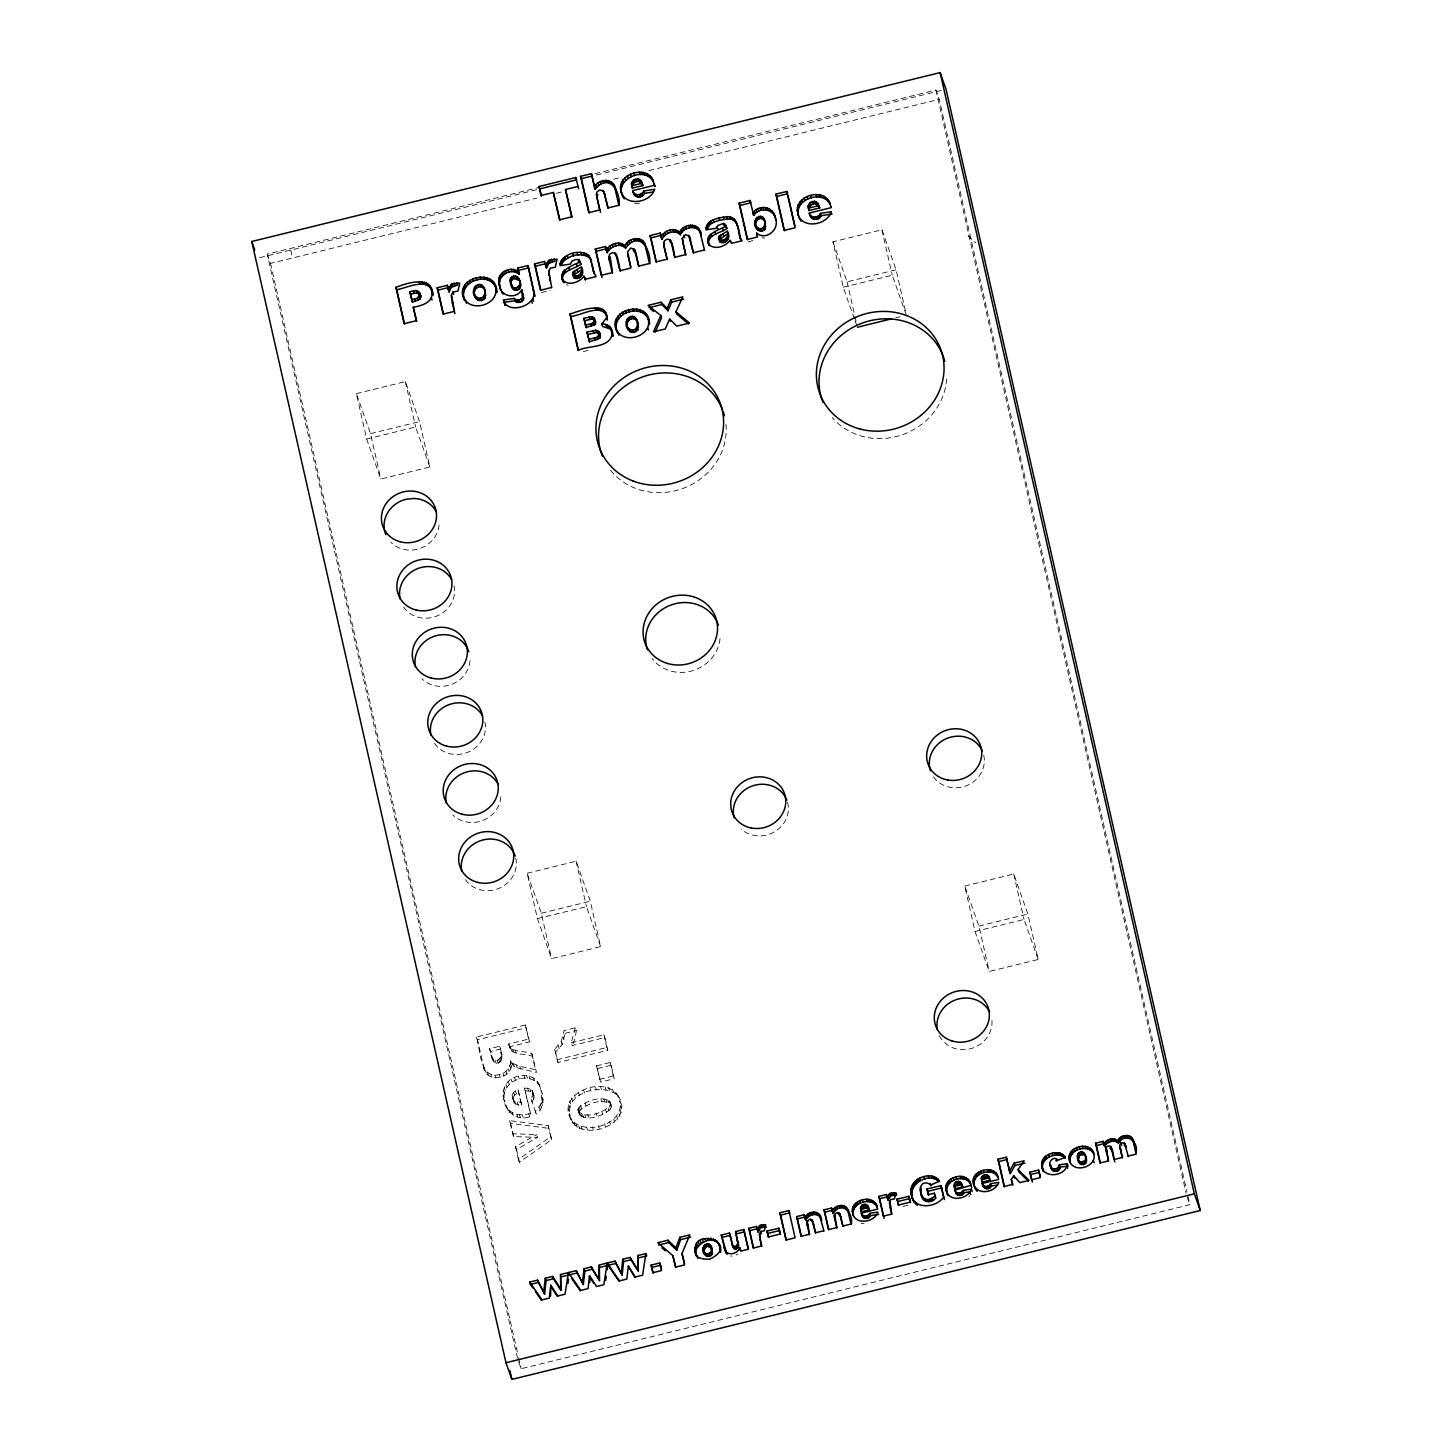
<?xml version="1.0" encoding="UTF-8"?>
<svg xmlns="http://www.w3.org/2000/svg" width="1452" height="1452" viewBox="0 0 1452 1452"><rect width="100%" height="100%" fill="white"/><g stroke="black" fill="none" stroke-linecap="round" stroke-linejoin="round"><path stroke-width="0.75" stroke-dasharray="5 3.75" d="M514.026 1102.812L512.102 1094.935L513.572 1092.358L518.019 1089.726L521.812 1104.936L518.273 1105.081L514.026 1102.812L512.102 1094.935M533.156 1092.757L531.214 1099.273L532.212 1102.05L534.3 1097.403L531.976 1090.234L529.78 1088.546L524.517 1088.092L531.232 1116.152C513.536 1124.32 498.744 1103.774 504.316 1087.584C509.688 1072.502 536.169 1070.451 540.253 1087.566L536.768 1080.724M503.898 1099.237L504.897 1102.014C498.762 1083.7 525.297 1070.124 537.748 1083.501M541.886 1100.144L541.088 1090.506C544.482 1098.492 543.629 1108.656 536.26 1114.174L535.28 1111.397L540.471 1104.899L541.886 1100.144L542.885 1102.939M618.08 1095.625C636.049 1122.868 584.248 1143.287 571.38 1120.345C554.138 1092.358 608.805 1072.719 619.06 1098.402L615.666 1091.904M569.148 1113.466L570.128 1116.243C564.356 1092.721 601.545 1082.557 616.646 1094.699M571.38 1120.345L570.4 1117.568C581.127 1137.642 625.993 1124.81 619.732 1100.689L620.73 1103.466M529.563 1041.883L525.388 1025.003L476.401 1037.037C480.83 1048.761 478.634 1078.963 499.288 1074.68C505.895 1073.318 510.904 1067.093 510.578 1060.323L514.189 1066.312L517.275 1067.928L536.496 1072.447L531.922 1053.825C525.279 1049.977 510.886 1053.753 508.708 1043.988L528.582 1039.106L529.563 1041.883L509.688 1046.765C511.866 1056.53 526.259 1052.754 532.902 1056.602M483.298 1066.077C484.932 1085.679 517.202 1077.82 510.578 1060.323M575.373 1027.78L571.253 1042.772L572.251 1045.549L604.903 1037.545L607.789 1050.304L557.967 1062.537L554.61 1049.306L561.089 1041.828L564.211 1030.503L575.373 1027.78L576.353 1030.557L574.992 1038.543L572.251 1045.549M492.918 1060.795L491.938 1058.018L493.335 1059.778C501.884 1063.372 502.501 1051.321 499.452 1046.257L489.487 1048.707L494.315 1062.555C504.516 1066.113 502.628 1051.52 499.452 1046.257M557.967 1062.537L555.59 1052.083L562.087 1044.605L565.191 1033.298L564.211 1030.503M577.987 1109.292C583.268 1100.652 610.185 1091.414 611.473 1107.604C605.538 1115.953 579.892 1125.191 577.987 1109.292L579.094 1113.575M578.985 1112.069C583.704 1104.028 607.971 1095.28 611.473 1107.604M578.114 1110.798C585.192 1119.837 604.558 1112.722 610.493 1104.827M513.101 1097.712L514.553 1095.135L518.999 1092.503M968.72 1196.811L969.791 1195.758M548.203 1125.609L551.724 1139.566L519.399 1162.253L518.418 1159.476L550.725 1136.789L548.203 1125.609L509.598 1120.635L513.554 1136.535L537.494 1137.388L536.514 1134.611L512.574 1133.758M736.11 1255.018L737.906 1253.929M518.418 1159.476L515.533 1146.753L536.514 1134.611M519.399 1162.253L516.513 1149.53L537.494 1137.388M1187.881 1195.922L1189.86 1204.67L521.105 1368.746L517.82 1359.489L267.204 254.136L537.803 187.744M594.993 173.714L935.977 90.06L939.262 99.317L1186.883 1191.511M259.726 257.657L537.022 189.613M596.391 175.057L941.622 90.351M267.204 254.136L270.489 263.393L536.714 198.089M556.497 193.225L563.104 191.61M613.706 179.195L620.294 177.58M648.899 170.556L939.262 99.317M541.306 292.56L550.054 290.4M748.107 241.812L756.256 239.816M854.411 318.805L843.231 287.224L832.94 241.812L881.927 229.797L896.102 269.8L905.903 313.051M356.375 393.619L405.362 381.604L419.537 421.606L429.828 467L380.823 479.033L366.666 439.03L356.375 393.619L370.532 433.622L380.823 479.033M832.94 241.812L847.097 281.815L896.102 269.8M843.231 287.224L892.218 275.208L906.393 315.211M583.159 351.62L589.439 350.077M370.532 433.622L419.537 421.606M366.666 439.03L415.653 426.997L429.828 467M895.739 317.825L900.004 316.772M527.149 873.251L576.135 861.217L590.311 901.22L600.602 946.631L551.615 958.647L537.44 918.644L527.149 873.251L541.324 913.254L551.615 958.647M541.324 913.254L590.311 901.22M537.44 918.644L586.445 906.629L600.602 946.631M964.745 886.065L1013.732 874.05L1027.907 914.052L1038.198 959.463L989.211 971.479L975.036 931.476L964.745 886.065L978.902 926.067L989.211 971.479M476.401 1037.037L477.381 1039.813L526.368 1027.798M978.902 926.067L1027.907 914.052M975.036 931.476L1024.041 919.461L1038.198 959.463M489.487 1048.707L490.467 1051.484L500.432 1049.034M565.191 1033.298L576.353 1030.557M571.253 1042.772L603.905 1034.768L604.903 1037.545M556.969 1059.76L606.809 1047.527L607.789 1050.304M596.554 1065.841L610.203 1062.483L611.183 1065.26L614.232 1078.745L600.602 1082.085L596.554 1065.841L600.602 1082.085M597.552 1068.618L611.183 1065.26M599.622 1079.308L613.252 1075.968L614.232 1078.745M506.893 1108.203L505.913 1105.426C509.761 1114.827 521.613 1116.515 530.252 1113.375L531.232 1116.152M903.09 1206.412L909.025 1204.96M639.552 203.226L632.056 203.643M512.084 1097.785L514.734 1101.578L520.832 1102.159L521.812 1104.936M525.515 1090.869L530.76 1091.323L534.154 1095.534M730.719 1256.071L732.207 1256.089M861.109 1223.419L864.176 1223.528M762.082 237.819L764.768 238.055M509.598 1120.635L510.596 1123.412L549.183 1128.386M513.209 1063.536L519.78 1066.367L535.516 1069.67L536.496 1072.447M566.443 284.719L568.131 285.3M968.103 235.896L975.889 242.865M511.558 1063.1L514.189 1066.312M1187.246 1197.265L1189.86 1204.67M855.155 320.91L857.406 327.226M620.421 1105.516L621.402 1108.293M620.167 1109.782L621.147 1112.559M612.508 1089.29L613.488 1092.067M618.969 1113.484L619.95 1116.261M608.569 1087.53L609.55 1090.325M616.828 1116.606L617.808 1119.383M605.03 1086.858L606.028 1089.635M609.913 1101.614L611.419 1105.716M609.005 1100.58L609.985 1103.357M607.698 1099.817L608.678 1102.594M609.749 1106.624L610.729 1109.401M613.706 1119.311L614.686 1122.087M606.01 1099.327L606.99 1102.104M600.583 1086.804L601.582 1089.581M608.152 1108.312L609.132 1111.089M603.778 1099.182L604.758 1101.959M605.611 1109.818L606.609 1112.613M609.568 1121.706L610.548 1124.483M600.838 1099.382L601.818 1102.159M595.502 1087.33L596.482 1090.107M601.709 1111.306L602.689 1114.083M604.413 1123.794L605.393 1126.571M590.002 1088.437L590.982 1091.214M595.973 1112.904L596.953 1115.68M598.26 1125.572L599.24 1128.349M583.613 1090.307L584.593 1093.084M563.049 1036.837L564.029 1039.614M585.156 1103.193L586.136 1105.97M592.343 1126.698L593.342 1129.474M587.733 1114.519L588.713 1117.296M561.089 1041.828L562.087 1044.605M578.404 1092.503L579.384 1095.28M584.739 1114.737L585.719 1117.514M580.51 1105.444L581.49 1108.221M558.312 1045.876L559.292 1048.653M582.506 1114.573L583.504 1117.35M586.535 1127.115L587.515 1129.892M579.203 1106.624L580.183 1109.401M574.357 1095.044L575.355 1097.821M580.854 1114.083L581.835 1116.86M578.35 1107.894L579.348 1110.671M579.566 1113.285L580.546 1116.062M578.64 1112.196L579.638 1114.973M554.61 1049.306L555.59 1052.083M571.507 1097.893L572.505 1100.67M581.109 1126.625L582.107 1129.402M578.731 1125.881L579.711 1128.658M569.674 1101.124L570.654 1103.901M576.335 1124.719L577.333 1127.496M568.658 1104.791L569.638 1107.567M574.085 1123.013L575.065 1125.79M568.494 1108.911L569.474 1111.688M572.07 1120.69L573.068 1123.467M542.013 1097.313L542.994 1100.09M533.41 1077.928L534.409 1080.705M541.378 1102.631L542.376 1105.408M540.471 1104.899L541.451 1107.676M529.036 1076.059L530.034 1078.836M550.725 1136.789L551.724 1139.566M539.146 1107.114L540.144 1109.891M526.532 1075.533L527.53 1078.31M531.976 1090.234L532.975 1093.011M533.32 1094.627L534.3 1097.403M532.957 1096.532L533.937 1099.309M529.78 1088.546L530.76 1091.323M515.242 1049.996L516.24 1052.773M523.918 1075.369L524.898 1078.146M519.78 1066.367L520.76 1069.144M527.512 1087.984L528.492 1090.761M512.538 1049.233L513.536 1052.01M510.904 1048.38L511.884 1051.157M508.708 1043.988L510.668 1049.742M516.295 1065.151L517.275 1067.928M508.98 1045.222L509.961 1047.999M518.31 1076.095L519.29 1078.872M528.71 1113.757L529.708 1116.534M510.342 1063.336L511.322 1066.113M514.407 1077.366L515.406 1080.143M509.743 1065.732L510.741 1068.509M508.2 1068.763L509.18 1071.54M515.351 1090.924L516.331 1093.701M511.068 1079.163L512.048 1081.958M500.777 1052.174L501.775 1054.951M522.23 1114.773L523.228 1117.55M500.958 1056.058L501.938 1058.835M513.572 1092.358L514.553 1095.135M517.293 1102.304L518.273 1105.081M505.968 1071.34L506.948 1074.117M500.704 1057.455L501.702 1060.232M508.236 1081.486L509.235 1084.263M499.942 1058.708L500.922 1061.485M514.734 1101.578L515.714 1104.355M519.399 1114.773L520.379 1117.55M498.762 1059.688L499.742 1062.465M502.991 1073.337L503.971 1076.113M505.968 1084.335L506.948 1087.112M516.839 1114.41L517.82 1117.187M497.292 1060.287L498.29 1063.064M495.114 1060.45L496.112 1063.227M504.316 1087.584L505.314 1090.361M499.288 1074.68L500.268 1077.457M493.335 1059.778L494.315 1062.555M512.375 1112.74L513.373 1115.517M490.885 1054.86L491.865 1057.637L490.467 1051.484M503.427 1091.16L504.425 1093.937M503.3 1095.044L504.28 1097.821M508.745 1109.818L509.725 1112.595M507.22 1107.84L508.218 1110.617M494.842 1075.206L495.822 1077.983M490.867 1074.516L491.865 1077.293M515.533 1146.753L516.513 1149.53M487.582 1072.756L488.562 1075.533M485.149 1070.07L486.148 1072.847M531.214 1099.273L536.26 1114.174M539.273 1084.789L542.068 1093.283M484.278 1068.853L477.381 1039.813M935.977 90.06L1186.084 1193.199M881.927 229.797L892.218 275.208M1013.732 874.05L1024.041 919.461M847.097 281.815L854.466 314.249M854.956 316.409L856.426 322.907M576.135 861.217L586.445 906.629M603.905 1034.768L606.809 1047.527M610.203 1062.483L613.252 1075.968M405.362 381.604L415.653 426.997M525.388 1025.003L528.582 1039.106M531.922 1053.825L535.516 1069.67M524.517 1088.092L530.252 1113.375M518.019 1089.726L520.832 1102.159M510.596 1123.412L513.554 1136.535M290.745 250.053L292.542 257.984M270.489 263.393L518.092 1355.478M518.582 1357.693L521.105 1368.746M515.769 858.259A27.77 25.573 -19.5 0 1 499.071 888.315A27.77 25.573 -19.5 0 1 465.439 879.622M484.877 722.025A27.77 25.573 -19.5 0 1 468.179 752.082A27.77 25.573 -19.5 0 1 434.547 743.37M500.849 796.767A27.77 25.573 -19.5 0 1 482.481 820.58A27.77 25.573 -19.5 0 1 452.842 814.899M469.976 660.587A27.77 25.573 -19.5 0 1 451.608 684.418A27.77 25.573 -19.5 0 1 421.988 678.737M453.986 585.791A27.77 25.573 -19.5 0 1 437.288 615.848A27.77 25.573 -19.5 0 1 403.656 607.154M439.067 524.88A27.77 25.573 -19.5 0 1 420.209 548.384A27.77 25.573 -19.5 0 1 390.733 542.14M720.029 638.608A37.552 34.594 -19.5 0 1 692.368 670.77A37.552 34.594 -19.5 0 1 652.13 658.573M787.51 802.357A27.77 25.573 -19.5 0 1 774.388 831.887A27.77 25.573 -19.5 0 1 741.21 829.11M983.748 755.276A27.77 25.573 -19.5 0 1 967.195 785.405A27.77 25.573 -19.5 0 1 933.509 776.856M991.934 1020.502A27.77 25.573 -19.5 0 1 971.352 1048.489A27.77 25.573 -19.5 0 1 939.408 1035.73M725.964 424.456A64.378 59.296 -19.5 0 1 684.255 487.926A64.378 59.296 -19.5 0 1 610.13 469.686M946.595 378.899A64.378 59.296 -19.5 0 1 901.765 434.928A64.378 59.296 -19.5 0 1 832.286 417.65"/><path stroke-width="1.5" d="M573.794 277.586L572.995 272.159L581.217 267.059C585.428 272.177 579.911 281.398 573.794 277.586L572.505 273.212M719.829 241.758L719.03 236.331L727.234 231.231C731.463 236.349 725.927 245.57 719.829 241.758L718.54 237.384M498.816 282.287C497.219 272.123 511.104 265.335 518.527 271.96L519.362 274.265C510.741 266.696 495.822 276.533 500.105 287.55L498.816 282.287L499.651 284.61M560.581 1274.493L560.799 1290.102L560.581 1274.493L576.299 1270.645L583.341 1284.548L584.847 1271.063L584.031 1268.739L591.4 1266.924L599.549 1280.591L599.349 1264.982L615.049 1261.135L622.109 1275.037L623.616 1261.552L622.781 1259.229L630.168 1257.414L638.317 1271.081L638.1 1255.472L645.94 1253.548L646.757 1255.871L638.916 1257.795M598.732 1278.286L599.349 1264.982M637.501 1268.776L638.1 1255.472M449.158 291.943L447.361 285.3L437.179 287.805L443.15 314.122L454.077 311.436L451.39 295.173L452.951 292.015L457.961 291.126L459.703 283.122L452.062 283.812L448.341 289.62L449.158 291.943L451.318 287.333L457.543 285.064L456.727 282.759M454.893 313.759L451.39 295.173M551.742 287.659L548.729 271.288L550.29 268.13L555.317 267.241L557.06 259.236L549.419 259.926L545.68 265.734L546.515 268.057L548.674 263.447L554.9 261.178L554.065 258.873M757.98 1231.986L756.438 1226.45L748.796 1228.319L753.261 1248.048L761.465 1246.034L759.45 1233.837L760.612 1231.459L764.387 1230.806L765.694 1224.798L761.501 1224.726L757.89 1227.63L757.98 1231.986L760.775 1227.63L766.511 1227.121M888.043 1200.078L886.482 1194.524L878.841 1196.412L883.324 1216.141L891.528 1214.126L889.513 1201.929L890.675 1199.552L894.45 1198.898L895.739 1192.891L890.022 1193.399L887.226 1197.773L888.043 1200.078L890.838 1195.722L896.574 1195.196L895.739 1192.891M891.837 1214.235L889.822 1200.731M432.079 293.014C432.569 302.96 420.953 305.882 413.275 307.225L416.325 320.71L404.164 323.687L395.924 287.369C407.032 282.904 432.787 274.61 432.896 295.319L430.935 287.877M621.801 193.243C613.252 174.766 648.282 162.878 653.454 181.881C644.488 164.221 610.838 181.246 624.324 198.815M797.257 210.304C796.803 194.169 825.698 187.744 830.127 204.26C822.776 189.395 794.19 198.924 798.473 215.622L797.257 210.304L798.074 212.609M852.306 1211.059C851.979 1198.662 874.358 1194.107 877.153 1207.102C871.636 1195.94 850.2 1203.091 853.413 1215.614L852.306 1211.059L853.123 1213.364M945.797 1188.117C945.488 1175.721 967.867 1171.165 970.662 1184.16C965.144 1172.998 943.709 1180.149 946.922 1192.673L945.797 1188.117L946.631 1190.422M996.471 1173.742L998.05 1177.445C992.533 1166.283 971.098 1173.434 974.31 1185.957C966.651 1170.493 997.397 1162.054 998.577 1179.423L982.205 1183.453C982.169 1188.571 989.175 1190.985 991.389 1186.03L997.542 1185.068M496.003 290.237C496.167 305.483 471.156 312.035 464.059 298.422L464.876 300.745C451.227 277.858 497.691 265.789 496.82 292.56L495.622 287.278M648.282 319.15C652.347 335.902 624.342 345.068 616.719 330.294L619.133 335.14L618.316 332.835M719.738 1250.172L720.555 1252.495C719.684 1220.261 672.494 1260.027 709.701 1259.211C744.241 1242.603 684.781 1223.982 696.76 1256.506L695.181 1251.951M463.043 295.428L463.86 297.751C459.74 280.817 488.652 271.578 495.64 287.06M617.536 332.617C603.887 309.73 650.351 297.66 649.48 324.431L648.663 322.108M615.702 327.299L616.519 329.622C612.399 312.688 641.312 303.45 648.3 318.932M1093.193 1152.126C1099.636 1166.355 1072.919 1175.013 1069.362 1160.13C1066.022 1146.263 1091.196 1140.147 1094.028 1154.431L1092.303 1150.456M1069.362 1160.13L1070.178 1162.453C1067.365 1150.492 1086.332 1143.486 1093.12 1152.761M589.095 256.024L591.599 262.032C589.439 245.787 560.781 251.849 559.946 265.607L570.563 264.082L571.725 261.342L575.555 259.563L578.64 259.581L580.056 261.977C571.852 265.77 555.789 271.179 563.92 282.759L561.779 277.659M706.18 227.347L705.981 229.779L716.598 228.254L717.76 225.514L723.405 223.481L726.091 226.149C719.303 229.706 701.098 235.315 710.246 245.697C716.653 249.653 725.818 246.114 729.957 240.36L731.862 243.283L742.081 240.778L740.357 238.364L741.173 240.669C737.307 232.774 739.649 215.931 726.78 216.657C719.43 217.981 708.54 218.726 706.18 227.347L706.997 229.67C709.375 221.049 720.246 220.287 727.615 218.98C737.925 217.746 738.995 230.832 740.266 237.819L739.449 235.514M940.987 1185.594L943.618 1197.21C935.56 1208.518 912.001 1210.061 911.112 1192.673C908.825 1178.57 931.984 1169.513 939.571 1181.238L931.131 1184.832C913.181 1174.323 920.241 1211.767 934.888 1195.776L934.308 1193.217L928.227 1194.706L926.939 1189.043L940.987 1185.594L944.435 1199.534M913.816 1200.423L914.633 1202.728C903.289 1188.045 926.213 1170.602 938.845 1181.383L938.028 1179.078M545.262 1278.25L546.097 1280.573L544.591 1294.059L543.774 1291.736L545.262 1278.25L552.649 1276.435L559.964 1287.797M582.524 1282.225L584.031 1268.739M621.293 1272.714L622.781 1259.229M645.94 1253.548L642.583 1275.219L635.304 1276.998L628.299 1266.18L626.828 1279.067L619.532 1280.864L607.19 1263.058L603.814 1284.711L596.554 1286.508L589.548 1275.691L588.078 1288.577L580.782 1290.374L568.422 1272.569L565.046 1294.222L557.786 1296.019L550.78 1285.201L549.31 1298.088L542.013 1299.885L529.635 1282.08L537.53 1280.156L543.774 1291.736M550.617 1296.11L550.78 1285.201M589.875 1282.297L589.548 1275.691M572.505 274.246L572.977 275.281C577.606 278.657 584.103 272.014 581.217 267.059M718.54 238.418L719.012 239.453C723.64 242.829 730.12 236.186 727.234 231.231M518.527 271.96L517.656 268.057L527.838 265.571L533.483 290.418C538.474 305.7 507.075 315.465 503.481 299.947L514.298 298.477L516.785 302.361L521.958 301.599L523.736 298.549L521.74 289.71C517.366 298.713 502.646 297.515 500.014 287.75L500.831 290.073L499.27 285.227M1059.325 1164.794L1060.16 1167.118C1059.996 1172.508 1051.157 1172.817 1050.958 1167.154C1053.136 1170.711 1059.252 1168.914 1059.325 1164.794L1067.274 1163.705C1066.567 1177.027 1040.921 1179.441 1041.647 1164.014C1042.046 1153.396 1059.597 1148.332 1065.387 1157.335L1057.927 1160.166C1053.916 1154.83 1046.711 1162.707 1050.994 1167.408L1050.758 1164.958M1042.01 1166.882L1043.643 1171.764C1037.127 1159.368 1056.929 1149.675 1065.205 1158.242L1064.37 1155.919M567.895 1283.55L568.567 1279.212M605.647 1280.537L606.319 1276.199M607.335 1269.701L607.19 1263.058M934.308 1193.217L935.705 1198.1C929.316 1206.34 918.263 1198.717 921.24 1189.605L920.423 1187.3M612.29 333.869L613.125 336.192L610.711 329.15L602.616 326.428L601.8 324.123C607.535 323.324 612.817 328.007 612.29 333.869C609.423 348.643 588.26 345.231 578.15 350.331L569.928 313.995C579.802 311.073 607.626 299.239 607.335 320.039L605.774 312.797M619.151 205.512C620.585 190.176 607.971 172.479 595.284 189.359L591.436 173.659L580.546 176.327L588.786 212.664L599.676 209.995L596.427 194.241L596.899 192.081L599.803 189.903L603.869 191.446L608.225 208.235M597.734 194.386L597.244 196.546L596.427 194.241M805.751 1220.261L804.916 1217.938C808.074 1209.716 821.886 1210.26 821.56 1220.569C820.652 1211.876 808.201 1213.255 805.751 1220.261L804.19 1214.725L796.603 1216.594L801.068 1236.324L809.236 1234.327L806.804 1222.511L809.327 1219.244L812.376 1220.424L815.715 1232.948M809.617 1234.744L807.167 1220.878M851.326 1224.308C853.613 1212.329 840.835 1200.06 833.139 1213.527L831.579 1208.01L823.992 1209.861L828.457 1229.608L836.624 1227.593L834.192 1215.778L836.715 1212.529L839.764 1213.691L843.104 1226.232M837.005 1228.029L834.555 1214.162M727.053 1254.383L721.245 1235.071L729.448 1233.057L732.443 1245.453L735.511 1246.651L738.033 1243.384L735.601 1231.55L743.751 1229.554L748.56 1249.41M731.899 1243.91L734.059 1248.684L736.327 1248.956L738.487 1247.322L735.601 1231.55M757.037 228.744L756.202 226.439L759.505 228.926L763.244 228.018L765.004 224.28L764.641 221.176L765.277 228.853L762.354 231.158L758.507 230.487C747.29 222.573 763.48 207.709 765.458 223.481M509.979 280.472L510.505 278.385C519.362 268.203 526.332 294.411 513.391 289.547L509.979 280.472L513.391 289.547M510.814 282.795L511.322 280.708L514.335 278.475L519.707 280.744L518.89 278.421M606.519 317.716L601.8 324.123M649.824 263.756C650.877 247.657 638.444 230.451 625.612 248.147C620.222 242.538 610.239 246.241 607.172 252.666L605.484 246.513L595.32 249L601.291 275.317L612.2 272.649L609.15 259.218L609.386 254.608C618.225 246.332 618.824 267.186 620.276 270.998M612.581 273.049L610.203 256.931M680.371 234.716L679.554 232.393C684.055 221.956 701.352 223.1 701.298 235.859C700.227 224.425 684.073 225.659 680.371 234.716C674.962 229.107 664.98 232.81 661.93 239.235L660.243 233.082L650.079 235.569L656.05 261.886L666.958 259.218L663.909 245.787L664.127 241.177C672.948 232.901 673.565 253.32 675.035 257.567M1136.063 1152.289C1138.84 1140.855 1124.628 1131.634 1118.494 1143.16C1114.446 1138.967 1106.968 1141.744 1104.663 1146.554L1103.193 1141.363L1095.57 1143.232L1100.053 1162.961L1108.221 1160.965L1106.115 1147.425C1113.503 1141 1113.194 1158.696 1114.846 1161.854M1108.584 1161.255L1106.115 1147.425M475.839 298.005L475.022 295.7L478.67 298.386L482.953 297.351L485.041 293.25L484.696 289.983L485.204 298.005L481.719 300.6L477.472 299.874C465.892 290.6 482.264 274.954 485.512 292.306M628.498 329.876L627.681 327.571L631.33 330.257L635.613 329.223L637.7 325.121L637.355 321.854L637.864 329.876L634.379 332.472L630.132 331.746C618.552 322.471 634.923 306.826 638.172 324.177M671.387 242.829L674.672 257.313L685.58 254.645L682.24 238.527L685.544 234.589L689.373 236.24L693.312 252.739L704.22 250.071M703.131 1247.577L704.166 1252.241L706.906 1254.165L711.19 1252.132L711.426 1247.867L712.006 1254.455L709.393 1256.416L706.216 1255.853C696.434 1248.811 710.7 1236.523 712.242 1250.172M1078.346 1160.329L1081.105 1162.362L1085.388 1160.329L1085.606 1156.064L1083.591 1152.525C1076.313 1149.24 1075.769 1160.892 1080.397 1164.05L1083.591 1164.595L1086.205 1162.653L1086.423 1158.369L1083.591 1152.525M473.933 292.723L474.768 295.046C471.973 288.966 480.975 283.267 484.46 289.42L483.643 287.097M626.592 324.595L627.427 326.918C624.632 320.838 633.635 315.138 637.119 321.291L636.303 318.968M703.948 1249.9L707.124 1246.07L711.444 1248.012L710.627 1245.689M1078.364 1160.42L1079.744 1154.993L1084.426 1154.83M515.079 299.493L519.163 300.074L522.411 298.059L521.74 289.71M631.511 183.66L633.471 180.102L637.791 178.868L641.094 180.828L643.073 185.511L632.346 188.143L631.511 183.66L632.346 188.143M632.328 185.965L634.288 182.407L638.608 181.191L643.073 185.511M808.201 206.039L810.162 202.481L814.481 201.247L817.785 203.207L819.763 207.89L809.036 210.522L808.201 206.039L809.036 210.522M809.018 208.344L810.978 204.786L815.298 203.552L819.763 207.89M860.51 1207.846L861.98 1205.178L865.21 1204.253L867.697 1205.723L869.385 1209.825L861.345 1211.785L860.51 1207.846L861.345 1211.785M861.326 1210.169L862.797 1207.501L866.045 1206.576L869.385 1209.825M954.018 1186.538L955.47 1182.237L958.719 1181.311L962.059 1184.56L954.018 1186.538L954.835 1188.843L962.876 1186.883L961.188 1182.781M954.835 1188.843L955.18 1185.957L957.957 1183.761L960.897 1184.052L962.876 1186.883M981.389 1178.189L982.859 1175.521L986.108 1174.595L988.594 1176.066L990.264 1180.149L982.224 1182.128L981.389 1178.189L982.224 1182.128M755.203 223.59L756.02 225.913C753.552 220.613 761.501 215.313 764.532 220.849L763.698 218.544M589.911 258.329C582.234 251.087 564.737 255.606 560.962 265.498L560.145 263.175M512.574 287.242C516.603 289.692 521.504 285.191 519.816 280.871L520.651 283.194M675.96 1247.958L679.808 1237.322L689.845 1234.853L682.004 1253.493L684.582 1264.91L675.489 1267.142L672.893 1255.726L657.865 1242.694L667.956 1240.226L675.96 1247.958L676.777 1250.281L680.625 1239.627L679.808 1237.322M563.104 281.47C559.347 270.508 574.829 269.128 580.873 264.3L579.493 260.452M707.796 241.831L709.139 245.642C705.382 234.68 720.845 233.3 726.908 228.472L725.528 224.624M670.788 299.82L671.623 302.125L668.029 310.746L667.212 308.441L670.788 299.82L682.803 296.861L675.96 311.781L676.777 314.104L688.593 323.923M675.96 311.781L689.464 323.016L676.759 326.137L669.59 318.95L665.343 328.932L653.545 331.818L660.751 315.52L648.118 305.374L661.041 302.216L667.212 308.441M655.269 332.109L661.567 317.825L660.751 315.52M585.374 325.248L592.997 323.143L594.884 319.204L591.545 316.699L583.813 318.351L586.191 327.553L595.193 324.395L594.304 317.843M573.34 275.517L582.034 269.382M719.357 239.689L728.069 233.554M588.605 339.514L597.389 337.1L599.622 332.817L595.846 330.239L586.935 332.163L589.421 341.837L599.785 338.207L599.622 332.817M946.105 1190.368L948.011 1195.613L947.194 1193.308C952.585 1202.111 968.393 1198.463 971.37 1189.152L963.184 1190.422C961.75 1194.07 955.761 1194.234 954.817 1190.168L970.989 1185.304M411.606 299.856L417.486 298.114L419.991 293.558L416.143 290.509L409.773 291.761L412.422 302.179L420.045 299.112L420.808 295.881L419.338 292.07M1024.967 1163.07L1014.912 1165.539L1010.302 1173.579L1009.485 1171.274L1014.095 1163.215L1024.15 1160.765L1018.07 1169.55L1018.887 1171.855L1028.306 1181.148M740.702 1250.281L739.885 1247.958C737.743 1253.294 728.94 1256.361 725.328 1250.898M833.139 1213.527L832.323 1211.222C835.553 1202.801 849.184 1203.817 848.948 1213.854M607.172 252.666L606.355 250.361C609.404 243.936 619.387 240.233 624.796 245.824L625.612 248.147M661.93 239.235L661.114 236.912C664.163 230.505 674.145 226.784 679.554 232.393M1104.663 1146.554L1103.847 1144.249C1106.134 1139.421 1113.63 1136.644 1117.677 1140.855L1118.494 1143.16M1010.302 1173.579L1006.309 1157.208L997.96 1159.259L1004.131 1186.502L1012.48 1184.451L1011.318 1179.333L1013.768 1175.793L1019.867 1182.636L1029.069 1180.385L1018.07 1169.55M624.796 245.824C628.553 236.803 644.398 235.551 645.813 246.822M1117.677 1140.855C1121.271 1132.687 1134.466 1134.193 1134.193 1144.031M652.62 179.576L654.979 186.491L654.162 184.168L654.416 185.311L632.6 190.666C633.852 196.093 641.838 195.875 643.744 191.011L654.67 189.304C650.478 203.207 624.505 207.11 620.966 190.92M633.417 192.989C634.669 198.398 642.673 198.198 644.561 193.334L653.309 191.954M830.834 206.547L831.107 207.69L809.29 213.045C810.543 218.472 818.529 218.254 820.434 213.39L831.361 211.683C827.368 224.116 806.296 228.962 799.108 217.237L799.925 219.542L797.656 213.299M809.29 213.045C809.454 219.615 818.601 221.902 821.251 215.713L832.178 213.989M876.336 1204.779L877.68 1209.099L861.326 1213.11C862.27 1217.175 868.26 1217.012 869.675 1213.364L877.879 1212.093C874.721 1222.511 855.246 1225.434 852.596 1213.309M861.326 1213.11C861.272 1218.228 868.278 1220.642 870.492 1215.687L878.696 1214.398M955.634 1192.473C956.578 1196.539 962.585 1196.394 964.001 1192.745L970.154 1191.783M982.205 1183.453C983.149 1187.518 989.157 1187.355 990.573 1183.707L998.776 1182.418C995.782 1191.747 979.973 1195.395 974.582 1186.593L977.196 1191.221L976.379 1188.916M595.284 189.359L594.467 187.054C599.331 177.235 615.811 178.542 615.848 190.884M754.332 211.248L752.898 213.063L753.715 215.386C758.616 207.327 772.591 208.144 775.404 217.619C773.97 207.799 760.939 204.097 754.332 211.248L755.149 213.571M990.264 1180.149L988.286 1177.336L985.363 1177.046L982.568 1179.242L981.752 1176.919M590.147 257.857L593.414 271.342L596.046 276.606L585.828 279.111L583.922 276.189C579.638 282.214 569.057 286.225 563.104 280.454M1128.386 1156.554L1124.447 1143.014L1120.926 1143.051L1119.692 1145.447L1122.196 1157.534L1114.029 1159.549L1110.998 1146.935M251.759 241.486L940.134 72.6L946.032 89.262L1200.241 1210.514L511.866 1379.4L505.968 1362.738L251.759 241.486L254.717 249.817M538.982 186.528L575.791 177.507L576.607 179.812L539.799 188.851L538.982 186.528L541.015 195.512L553.357 192.481L559.909 220.051M580.546 176.327L581.381 178.65L592.253 175.982M553.357 192.481L559.564 219.833L571.671 216.856L565.481 189.504L577.823 186.473M631.529 185.82L642.256 183.188M739.05 203.171L750.049 200.485L750.865 202.79L739.885 205.494L739.05 203.171L747.29 239.507L757.472 237.003L756.601 233.119C766.021 241.141 779.96 229.38 775.477 218.308M775.894 194.132L786.803 191.464L787.619 193.769L776.711 196.456L775.894 194.132L784.134 230.469L795.043 227.782L786.803 191.464M395.924 287.369L396.741 289.674C406.433 288.349 428.34 276.243 432.533 292.669M409.773 291.761L410.589 294.084L416.96 292.832L420.808 295.881M551.433 287.55L540.489 290.237L534.518 263.919L544.718 261.433L545.68 265.734M437.179 287.805L437.996 290.128L448.178 287.623M517.656 268.057L518.473 270.381L528.655 267.876L534.844 296.371L534.027 294.066M534.518 263.919L535.334 266.242L545.535 263.738L546.515 268.057M595.32 249L596.137 251.323L606.301 248.836M650.079 235.569L650.895 237.892L661.059 235.387M808.22 208.199L818.928 205.567M569.928 313.995L570.745 316.318C580.473 316.336 601.219 302.07 607.208 316.917M583.813 318.351L584.63 320.674L592.362 319.004L595.719 321.509M648.935 307.697L661.858 304.521L668.029 310.746M671.623 302.125L683.62 299.185M586.935 332.163L587.751 334.468L596.663 332.544L600.438 335.14M857.406 327.226L891.474 318.859M779.815 1212.783L788.926 1210.551L789.743 1212.856L780.632 1215.088L779.815 1212.783L785.986 1240.026L795.097 1237.794L788.926 1210.551M658.682 1245.017L668.773 1242.549L676.777 1250.281M680.625 1239.627L690.662 1237.177M997.96 1159.259L998.776 1161.564L1007.125 1159.531M529.635 1282.08L530.47 1284.403L538.347 1282.461L544.591 1294.059M546.097 1280.573L553.466 1278.758L560.799 1290.102M561.398 1276.816L577.116 1272.95L583.341 1284.548M584.847 1271.063L592.216 1269.248L599.549 1280.591M600.166 1267.306L615.884 1263.44L622.109 1275.037M623.616 1261.552L630.985 1259.737L638.317 1271.081M721.245 1235.071L722.061 1237.394L730.265 1235.38L733.26 1247.776M736.418 1233.873L744.586 1231.859M748.796 1228.319L749.613 1230.624L757.254 1228.755M796.603 1216.594L797.42 1218.9L805.007 1217.03M823.992 1209.861L824.809 1212.184L832.413 1210.315M878.841 1196.412L879.676 1198.717L887.317 1196.847M1095.57 1143.232L1096.387 1145.555L1104.01 1143.686M926.939 1189.043L927.755 1191.348L941.803 1187.918M778.798 1228.211L780.123 1234.073L768.253 1236.977L766.928 1231.114L778.798 1228.211L780.504 1234.436M908.861 1196.303L910.186 1202.147L898.316 1205.069L896.991 1199.207L908.861 1196.303L910.567 1202.51M860.51 1209.48L868.55 1207.501M981.407 1179.823L989.447 1177.844M766.928 1231.114L767.745 1233.438L779.633 1230.534M896.991 1199.207L897.808 1201.53L909.678 1198.608M659.807 1262.986L661.531 1270.554L652.801 1272.696L651.095 1265.109L659.807 1262.986L661.495 1269.084M1038.543 1170.058L1040.267 1177.626L1031.555 1179.768L1029.831 1172.2L1038.543 1170.058L1040.231 1176.156M651.095 1265.109L651.912 1267.433L660.624 1265.291M1029.831 1172.2L1030.648 1174.505L1039.378 1172.363M823.593 1230.806L815.389 1232.802L812.376 1220.424M1128.004 1156.119L1136.172 1154.104L1132.832 1139.856M505.968 1362.738L1194.343 1193.834L1200.241 1210.514M503.481 299.947L504.316 302.252L515.115 300.782L515.896 301.816M1060.16 1167.118L1068.091 1166.029L1067.274 1163.705M1055.767 1160.692L1057.002 1160.892L1056.167 1158.587M578.186 261.632L579.457 261.904L578.64 259.581M1109.854 1148.115L1112.377 1150.982M813.755 1224.272L810.561 1219.154M644.997 244.517L649.461 263.502L638.553 266.17L634.615 249.671L630.785 248.02L627.482 251.958L630.821 268.075L619.913 270.744L615.884 253.955M633.181 250.307L635.976 253.501L638.898 266.351M1124.157 1144.793L1126.262 1147.189L1125.046 1143.74M669.898 241.54L671.459 242.829M616.701 256.26L614.323 252.648M650.514 308.967L653.672 311.49M662.021 1247.903L665.361 1250.807M530.47 1284.403L532.938 1287.96M535.407 1291.518L541.596 1300.411M608.007 1265.382L619.115 1281.39M571.707 1278.45L580.364 1290.901M501.811 292.251L503.064 294.084L502.229 291.761M634.96 1277.506L628.299 1266.18M590.365 1277.996L593.868 1283.405M551.597 1287.507L557.441 1296.527M726.145 1253.221L724.094 1247.631M819.491 1214.979L823.937 1231.024M584.739 278.494L585.501 280.073L583.922 276.189M1050.177 1165.085L1051.793 1169.477M726.908 228.472L724.675 223.753M973.493 1183.634L975.399 1188.898M580.31 262.776L580.873 264.3M693.639 252.92L688.575 235.278M828.275 200.104L829.11 202.409M827.077 198.561L827.894 200.866M824.173 196.238L824.99 198.561M820.58 194.913L821.396 197.236M818.492 194.641L819.309 196.964M816.115 194.659L816.95 196.964M817.785 203.207L818.601 205.531M816.296 201.81L817.113 204.115M820.434 213.39L821.251 215.713M814.481 201.247L815.298 203.552M818.91 215.513L819.727 217.836M810.579 195.566L811.396 197.889M812.376 201.429L813.193 203.734M817.549 216.439L818.365 218.762M816.024 217.02L816.841 219.325M810.162 202.481L810.978 204.786M807.076 196.673L807.893 198.997M813.628 217.147L814.445 219.47M808.673 204.351L809.49 206.674M811.523 216.312L812.34 218.635M804.081 198.162L804.898 200.485M810.27 215.041L811.087 217.346M801.613 200.031L802.43 202.354M1132.106 1138.35L1132.923 1140.655M1131.199 1137.152L1132.015 1139.457M799.653 202.282L800.488 204.587M1130.11 1136.281L1130.927 1138.586M1128.876 1135.718L1129.692 1138.023M798.255 204.786L799.072 207.11M1127.496 1135.428L1128.313 1137.751M797.457 207.454L798.273 209.778M1125.972 1135.428L1126.806 1137.733M800.179 218.889L801.014 221.194M1124.338 1135.7L1125.155 1138.023M1122.233 1136.408L1123.049 1138.713M1124.447 1143.014L1125.264 1145.338M1120.581 1137.352L1121.416 1139.675M1120.926 1143.051L1121.743 1145.374M1119.147 1138.767L1119.964 1141.091M1119.891 1147.352L1122.559 1157.807M1116.279 1139.657L1117.096 1141.98M1114.682 1138.949L1115.499 1141.272M1112.795 1138.749L1113.611 1141.072M1110.453 1139.112L1111.288 1141.417M1108.312 1139.838L1109.128 1142.161M1110.49 1146.354L1111.306 1148.677M1106.587 1140.873L1107.404 1143.178M1105.153 1142.288L1105.97 1144.612M1105.734 1148.895L1106.551 1151.218M1105.952 1150.891L1106.769 1153.197M773.335 212.791L774.152 215.114M771.756 210.758L772.573 213.081M769.832 209.215L770.649 211.52M767.672 208.144L768.507 210.449M765.404 207.563L766.22 209.868M762.99 207.473L763.825 209.778M760.467 207.854L761.284 210.177M762.3 216.911L763.135 219.216M765.004 224.28L765.821 226.603M758.107 208.652L758.924 210.957M764.46 226.53L765.277 228.853M1091.105 1149.04L1091.94 1151.345M760.63 216.166L761.447 218.472M1089.635 1147.842L1090.452 1150.166M758.833 216.221L759.65 218.526M763.244 228.018L764.061 230.342M1093.32 1160.384L1094.136 1162.689M756.056 209.778L756.891 212.101M1087.457 1146.79L1088.274 1149.113M761.52 228.835L762.354 231.158M756.909 217.092L757.726 219.397M1084.989 1146.263L1085.824 1148.586M759.505 228.926L760.34 231.249M755.548 218.617L756.383 220.94M754.931 220.795L755.766 223.118M757.69 228.164L758.507 230.487M1082.248 1146.263L1083.065 1148.568M1084.807 1153.886L1086.423 1158.369M1085.86 1158.496L1086.677 1160.82M1082.103 1151.89L1082.92 1154.213M1085.388 1160.329L1086.205 1162.653M756.601 233.119L757.418 235.424M1079.181 1146.79L1080.016 1149.095M1084.299 1161.582L1085.116 1163.887M1080.488 1151.962L1081.304 1154.267M1082.775 1162.29L1083.591 1164.595M1078.927 1152.67L1079.744 1154.993M1076.567 1147.624L1077.402 1149.93M1081.105 1162.362L1081.921 1164.667M1077.838 1153.959L1078.654 1156.264M1079.58 1161.727L1080.397 1164.05M1077.311 1155.774L1078.146 1158.079M1074.335 1148.75L1075.152 1151.055M1077.547 1158.115L1079.181 1162.653M1072.465 1150.166L1073.282 1152.489M1070.977 1151.89L1071.794 1154.195M1069.888 1153.795L1070.705 1156.119M1069.253 1155.81L1070.07 1158.133M1069.089 1157.934L1069.906 1160.239M736.182 222.029L737.634 226.203M735.129 220.178L735.946 222.501M733.768 218.599L734.585 220.922M732.207 217.564L733.042 219.887M1063.209 1154.776L1064.026 1157.081M1066.911 1166.01L1067.728 1168.334M1061.884 1153.868L1062.701 1156.191M729.684 216.784L730.501 219.089M1060.396 1153.215L1061.212 1155.538M1058.708 1152.834L1059.524 1155.157M726.78 216.657L727.615 218.98M1056.747 1152.743L1057.564 1155.066M723.259 217.128L724.076 219.434M1054.533 1152.942L1055.35 1155.266M1058.962 1166.337L1059.778 1168.66M727.615 232.846L728.432 235.17M727.833 234.589L728.65 236.912M729.957 240.36L730.773 242.665M1058.236 1167.535L1059.053 1169.858M723.405 223.481L724.221 225.804M727.652 236.059L728.468 238.382M1052.065 1153.432L1052.881 1155.756M1057.129 1168.406L1057.963 1170.729M727.016 237.366L727.833 239.689M718.813 218.072L719.629 220.395M722.515 228.309L723.332 230.614M1055.713 1168.969L1056.53 1171.274M725.873 238.6L726.708 240.923M722.86 233.699L723.677 236.004M1048.707 1154.503L1049.542 1156.808M1053.88 1169.078L1054.697 1171.401M724.385 239.616L725.22 241.94M1052.246 1168.479L1053.063 1170.802M722.679 240.252L723.495 242.575M720.337 235.17L721.154 237.493M717.016 226.621L717.832 228.944M1046.148 1155.846L1046.965 1158.17M721.118 240.433L721.934 242.756M713.241 219.887L714.057 222.21M719.03 236.331L719.847 238.654M1044.823 1156.935L1045.64 1159.259M719.883 240.143L720.7 242.466M1043.625 1158.315L1044.442 1160.638M714.928 231.848L715.763 234.171M711.008 220.976L711.843 223.281M1042.627 1159.894L1043.443 1162.199M709.393 222.083L710.21 224.407M1041.973 1161.546L1042.79 1163.851M1041.647 1164.014L1042.463 1166.337M707.814 223.699L708.63 226.022M710.899 234.099L711.716 236.404M706.761 225.387L707.596 227.71M709.52 235.26L710.355 237.565M708.576 236.44L709.411 238.763M707.65 238.999L708.485 241.304M698.775 229.053L699.592 231.376M697.577 227.456L698.394 229.779M696.125 226.294L696.942 228.617M694.473 225.55L695.29 227.855M692.64 225.169L693.457 227.474M690.626 225.169L691.442 227.474M688.429 225.532L689.246 227.855M689.373 236.24L690.735 240.07M685.634 226.476L686.451 228.781M683.438 227.746L684.255 230.051M1014.095 1163.215L1014.912 1165.539M683.874 235.333L684.709 237.656M681.514 229.634L682.331 231.939M682.24 238.527L683.057 240.85M1013.768 1175.793L1014.585 1178.098M682.513 241.068L685.961 255.007M677.685 230.814L678.501 233.137M675.561 229.87L676.378 232.193M1011.318 1179.333L1012.915 1185.068M673.038 229.597L673.855 231.921M651.603 177.725L652.42 180.03M669.935 230.069L670.751 232.393M650.405 176.182L651.222 178.487M647.483 173.877L648.3 176.182M667.049 231.049L667.884 233.355M669.971 239.743L670.788 242.048M643.908 172.534L644.724 174.857M664.762 232.411L665.579 234.734M641.802 172.262L642.619 174.585M995.564 1172.581L996.381 1174.886M662.838 234.316L663.673 236.64M993.368 1170.838L994.203 1173.162M639.443 172.28L640.259 174.603M663.618 243.137L664.435 245.442M641.094 180.828L641.911 183.152M663.909 245.787L667.339 259.599M990.681 1169.84L991.516 1172.163M639.606 179.431L640.423 181.736M643.744 191.011L644.561 193.334M989.121 1169.64L989.937 1171.964M637.791 178.868L638.608 181.191M642.22 193.152L643.036 195.457M987.342 1169.659L988.159 1171.964M633.889 173.187L634.705 175.511M635.704 179.05L636.52 181.373M640.858 194.06L641.675 196.383M988.594 1176.066L989.411 1178.389M987.469 1175.013L988.286 1177.336M990.573 1183.707L991.389 1186.03M639.334 194.641L640.169 196.946M986.108 1174.595L986.924 1176.919M633.471 180.102L634.288 182.407M989.429 1185.304L990.246 1187.627M630.386 174.294L631.203 176.618M983.186 1170.33L984.002 1172.653M984.529 1174.741L985.363 1177.046M988.413 1185.994L989.229 1188.317M636.938 194.768L637.773 197.091M631.983 181.972L632.8 184.295M987.269 1186.429L988.086 1188.734M982.859 1175.521L983.694 1177.826M634.833 193.933L635.649 196.256M980.554 1171.165L981.371 1173.488M627.409 175.783L628.226 178.106M632.6 190.666L634.397 194.967M985.472 1186.52L986.289 1188.843M983.893 1185.903L984.71 1188.208M978.321 1172.29L979.138 1174.595M982.95 1184.941L983.766 1187.264M624.923 177.652L625.758 179.975M976.47 1173.688L977.287 1175.993M622.981 179.903L623.797 182.208M975 1175.376L975.817 1177.681M644.016 242.484L644.851 244.807M645.723 246.967L646.539 249.29M642.819 240.887L643.635 243.21M973.947 1177.245L974.764 1179.568M621.583 182.407L622.4 184.731M641.367 239.743L642.183 242.048M669.59 318.95L670.407 321.255M973.348 1179.26L974.165 1181.565M620.766 185.094L621.601 187.399M639.715 238.981L640.532 241.304M973.203 1181.383L974.02 1183.707M975.381 1187.827L976.216 1190.132M620.567 187.925L621.402 190.248M661.041 302.216L661.858 304.521M622.418 194.858L623.253 197.163M637.882 238.6L638.698 240.923M635.867 238.6L636.684 240.905M969.065 1180.458L969.9 1182.781M968.175 1179.296L968.992 1181.619M971.37 1189.152L972.205 1191.457M633.671 238.963L634.488 241.286M965.979 1177.572L966.796 1179.877M613.361 184.222L614.178 186.528M969.918 1192.201L970.735 1194.506M612.163 182.662L612.98 184.967M963.293 1176.574L964.11 1178.879M610.729 181.518L611.546 183.823M634.615 249.671L635.976 253.501M630.876 239.907L631.693 242.212M633.816 248.709L634.633 251.033M609.078 180.756L609.894 183.079M961.732 1176.356L962.549 1178.679M607.281 180.375L608.098 182.698M628.68 241.177L629.496 243.482M959.953 1176.374L960.77 1178.697M605.303 180.375L606.119 182.68M960.081 1181.728L960.897 1184.052M963.184 1190.422L964.001 1192.745M626.756 243.065L627.573 245.37M958.719 1181.311L959.536 1183.634M962.041 1192.019L962.857 1194.343M603.161 180.72L603.996 183.043M955.779 1177.064L956.614 1179.369M957.14 1181.456L957.957 1183.761M961.024 1192.709L961.841 1195.032M627.754 254.499L630.767 266.515M959.881 1193.145L960.698 1195.45M955.47 1182.237L956.287 1184.56M622.926 244.245L623.743 246.568M600.42 181.645L601.237 183.95M953.165 1177.899L953.982 1180.204M602.816 190.248L605.411 195.82M958.084 1193.235L958.901 1195.559M646.285 314.394L647.102 316.699M954.363 1183.652L955.18 1185.957M620.803 243.301L621.619 245.624M954 1184.905L954.817 1187.228M644.688 312.489L645.505 314.812M956.505 1192.618L957.322 1194.923M598.188 182.916L599.004 185.239M950.933 1179.006L951.75 1181.329M954.817 1190.168L956.378 1193.98M642.71 310.91L643.545 313.233M618.28 243.047L619.096 245.352M647.628 327.626L648.445 329.931M949.063 1180.403L949.898 1182.727M596.264 184.676L597.081 186.999M639.824 309.512L640.641 311.817M615.176 243.5L615.993 245.824M947.611 1182.091L948.428 1184.396M946.559 1183.979L947.376 1186.284M596.808 197.363L600.493 212.301M636.539 308.804L637.355 311.109M945.96 1185.975L946.777 1188.299M612.308 244.48L613.125 246.804M616.628 256.26L617.463 258.565M615.212 253.174L616.029 255.498M632.854 308.804L633.671 311.109M610.003 245.842L610.82 248.165M637.7 325.121L638.517 327.426M634.669 317.135L635.486 319.458M637.047 327.553L637.864 329.876M632.691 316.3L633.508 318.623M608.098 247.766L608.914 250.071M628.789 309.494L629.605 311.817M936.177 1177.463L937.012 1179.786M635.613 329.223L636.43 331.546M630.531 316.391L631.348 318.714M608.86 256.568L609.695 258.873M609.15 259.218L609.967 261.523M934.053 1176.41L934.87 1178.734M633.562 330.167L634.379 332.472M628.444 317.353L629.26 319.658M625.304 310.601L626.121 312.924M931.603 1175.902L932.42 1178.225M631.33 330.257L632.164 332.581M626.974 319.059L627.79 321.364M626.302 321.473L627.119 323.796M629.315 329.423L630.132 331.746M622.327 312.107L623.144 314.431M928.427 1176.047L929.244 1178.352M934.888 1195.776L935.705 1198.1M930.097 1183.652L930.913 1185.957M619.822 314.013L620.657 316.318M932.039 1197.954L932.856 1200.259M924.125 1176.882L924.942 1179.206M930.678 1198.608L931.512 1200.931M617.826 316.3L618.643 318.623M929.226 1199.08L930.042 1201.385M616.392 318.859L617.209 321.164M927.683 1199.334L928.5 1201.639M919.66 1178.316L920.477 1180.639M615.539 321.545L616.374 323.85M926.249 1199.298L927.084 1201.621M615.321 324.359L616.138 326.664M917.882 1179.206L918.699 1181.511M924.96 1198.989L925.777 1201.312M923.781 1198.408L924.597 1200.713M920.187 1188.825L921.004 1191.13M922.746 1197.501L923.563 1199.806M565.481 189.504L572.015 217.074M916.375 1180.167L917.21 1182.491M920.223 1190.567L921.058 1192.872M920.55 1192.528L922.692 1198.517M587.733 254.445L588.55 256.75M593.414 271.342L594.231 273.666L592.035 263.974M586.191 253.392L587.007 255.715M914.796 1181.565L915.613 1183.888M612.036 331.11L612.871 333.415M604.831 311.254L605.647 313.578M610.82 328.043L611.637 330.366M913.49 1183.108L914.306 1185.431M583.65 252.612L584.466 254.917M609.894 326.827L610.711 329.15M603.524 309.948L604.341 312.271M608.751 325.829L609.568 328.152M912.455 1184.796L913.272 1187.101M601.89 308.895L602.707 311.218M607.372 325.048L608.188 327.353M580.764 252.485L581.58 254.808M911.711 1186.611L912.528 1188.916M599.948 308.169L600.765 310.492M605.756 324.504L606.573 326.809M911.221 1188.553L912.038 1190.858M916.339 1203.2L917.156 1205.523M911.021 1190.567L911.856 1192.872M914.996 1201.911L915.813 1204.234M597.752 307.86L598.569 310.165M911.112 1192.673L911.929 1194.978M911.475 1194.851L913.653 1201.058M577.224 252.957L578.041 255.262M581.58 268.674L582.397 270.998M595.302 307.933L596.119 310.256M581.798 270.417L582.615 272.74M581.617 271.905L582.433 274.21M580.981 273.194L581.798 275.517M576.48 264.137L577.297 266.442M572.778 253.9L573.594 256.224M579.856 274.428L580.673 276.751M576.825 269.527L577.642 271.833M594.957 320.765L595.774 323.088M598.968 331.437L599.785 333.76M599.658 334.45L600.475 336.773M578.368 275.444L579.185 277.768M593.215 316.99L594.049 319.313M597.752 330.53L598.587 332.853M594.376 322.09L595.193 324.395M598.968 335.902L599.785 338.207M591.545 316.699L592.362 319.004M576.644 276.08L577.479 278.403M595.846 330.239L596.663 332.544M592.997 323.143L593.814 325.448M574.302 270.998L575.119 273.321M597.389 337.1L598.206 339.405M575.083 276.261L575.899 278.584M589.149 317.044L589.984 319.367M567.206 255.715L568.022 258.039M572.995 272.159L573.812 274.482M573.849 275.971L574.665 278.294M590.637 323.959L591.454 326.264M593.088 330.657L593.904 332.962M594.775 338.007L595.61 340.312M564.991 256.804L565.808 259.109M568.912 267.676L569.728 269.999M563.358 257.93L564.175 260.235M893.506 1192.618L894.323 1194.923M561.779 259.527L562.596 261.85M564.864 269.927L565.681 272.232M891.564 1192.818L892.381 1195.123M560.744 261.215L561.561 263.538M563.503 271.088L564.32 273.393M890.022 1193.399L890.838 1195.722M562.559 272.268L563.376 274.591M888.842 1194.324L889.659 1196.629M561.634 274.827L562.45 277.132M887.934 1195.722L888.769 1198.027M889.513 1201.929L890.33 1204.234M889.441 1203.454L890.257 1205.759M890.022 1207.519L890.838 1209.825M551.47 259.146L552.286 261.451M549.419 259.926L550.235 262.231M547.84 261.142L548.674 263.447M546.642 263.012L547.458 265.317M548.729 271.288L549.455 275.626L548.638 273.321M549.419 278.73L550.235 281.053L549.727 277.441M875.574 1203.399L876.391 1205.723M874.667 1202.238L875.483 1204.561M872.489 1200.514L873.305 1202.819M869.802 1199.515L870.619 1201.82M868.223 1199.298L869.04 1201.621M866.445 1199.316L867.261 1201.639M867.697 1205.723L868.514 1208.046M866.572 1204.67L867.388 1206.993M869.675 1213.364L870.492 1215.687M865.21 1204.253L866.045 1206.576M868.532 1214.961L869.349 1217.284M862.288 1200.005L863.105 1202.31M863.65 1204.398L864.466 1206.703M867.516 1215.651L868.332 1217.974M866.372 1216.086L867.189 1218.391M861.98 1205.178L862.797 1207.501M859.657 1200.84L860.473 1203.145M864.575 1216.177L865.392 1218.5M527.838 265.571L528.655 267.876M860.855 1206.594L861.671 1208.899M862.996 1215.56L863.813 1217.865M862.052 1214.598L862.869 1216.921M857.424 1201.947L858.241 1204.271M533.483 290.418L534.3 292.723M533.773 291.58L534.59 293.885M855.573 1203.345L856.39 1205.668M854.103 1205.033L854.919 1207.338M532.83 298.93L533.646 301.236M853.05 1206.921L853.867 1209.226M531.505 300.945L532.321 303.268M852.451 1208.917L853.268 1211.24M516.132 270.362L516.948 272.686M520.052 283.467L520.869 285.79M517.384 276.824L518.201 279.147M846.879 1208.264L847.714 1210.569M522.647 293.703L523.464 296.008M845.99 1207.084L846.806 1209.407M513.736 269.491L514.553 271.814M519.417 285.5L520.233 287.823M522.92 296.244L523.736 298.549M515.514 276.08L516.331 278.385M844.919 1206.231L845.736 1208.554M522.411 298.059L523.228 300.364M518.128 286.951L518.945 289.275M843.685 1205.668L844.501 1207.991M511.104 269.31L511.939 271.633M513.5 276.17L514.335 278.475M842.305 1205.396L843.14 1207.701M521.141 299.275L521.958 301.599M516.331 287.768L517.148 290.091M840.817 1205.396L841.634 1207.701M511.703 276.987L512.538 279.292M519.163 300.074L519.979 302.397M508.018 269.8L508.853 272.105M514.317 287.895L515.151 290.219M839.183 1205.668L840 1207.973M510.505 278.385L511.322 280.708M517.438 300.292L518.273 302.615M505.605 270.598L506.421 272.922M510.305 283.34L512.012 288.059M515.95 300.056L516.785 302.361M836.915 1206.449L837.731 1208.754M838.984 1212.783L841.144 1217.556M514.298 298.477L515.115 300.782M837.949 1212.438L838.784 1214.743M835.118 1207.556L835.953 1209.879M503.517 271.76L504.334 274.065M833.648 1209.099L834.464 1211.422M501.775 273.248L502.592 275.553M834.192 1215.778L835.009 1218.101M834.483 1218.119L835.299 1220.442M500.359 275.081L501.176 277.386M499.361 277.223L500.178 279.528M498.853 279.619L499.67 281.942M503.735 301.29L505.187 305.464L504.316 302.252M493.626 282.523L494.442 284.828M492.028 280.617L492.845 282.94M490.05 279.038L490.885 281.361M487.164 277.641L487.981 279.946M818.601 1213.818L819.418 1216.123M817.53 1212.946L818.347 1215.27M816.278 1212.402L817.113 1214.707M483.879 276.933L484.696 279.256M814.917 1212.111L815.734 1214.435M813.429 1212.111L814.245 1214.435M811.795 1212.384L812.612 1214.707M480.195 276.933L481.011 279.238M485.041 293.25L485.857 295.555M482.01 285.264L482.826 287.587M809.526 1213.164L810.343 1215.487M484.387 295.682L485.204 298.005M811.595 1219.517L812.412 1221.822M480.031 284.429L480.848 286.752M476.129 277.622L476.946 279.946M807.729 1214.271L808.546 1216.594M482.953 297.351L483.77 299.675M477.871 284.519L478.688 286.843M806.259 1215.832L807.076 1218.137M480.902 298.295L481.719 300.6M475.784 285.481L476.601 287.786M472.644 278.73L473.461 281.053M806.804 1222.511L807.621 1224.816M807.076 1224.835L807.911 1227.158M478.67 298.386L479.505 300.709M474.314 287.187L475.131 289.493M476.655 297.551L477.472 299.874M473.642 289.601L474.459 291.925M469.668 280.236L470.484 282.559M467.163 282.142L467.98 284.447M465.166 284.429L465.983 286.752M463.732 286.988L464.549 289.293M462.879 289.674L463.714 291.979M462.662 292.487L463.478 294.792M465.656 300.963L466.473 303.268M454.131 283.013L454.948 285.336M452.062 283.812L452.897 286.117M450.501 285.028L451.318 287.333M452.951 292.015L453.768 294.32M449.303 286.897L450.12 289.202M451.3 297.206L452.116 299.511M452.08 302.615L452.897 304.938M763.462 1224.526L764.278 1226.831M429.828 285.808L430.645 288.131M428.358 284.156L429.193 286.461M761.501 1224.726L762.318 1227.049M426.561 282.904L427.396 285.227M759.959 1225.306L760.775 1227.63M431.262 297.751L432.097 300.056M424.438 282.087L425.255 284.41M758.779 1226.232L759.614 1228.537M760.612 1231.459L761.447 1233.783M757.89 1227.63L758.706 1229.935M759.45 1233.837L760.267 1236.142M421.969 281.742L422.786 284.048M759.378 1235.362L760.195 1237.667M759.959 1239.427L761.792 1246.143M419.174 281.851L420.009 284.156M420.009 295.246L420.826 297.569M418.103 290.963L418.938 293.286M419.229 296.807L420.045 299.112M416.143 290.509L416.96 292.832M417.486 298.114L418.303 300.437M413.221 290.908L414.038 293.231M414.564 299.13L415.399 301.453M413.275 307.225L416.706 321.092M737.743 1241.043L738.578 1243.366M738.033 1243.384L738.85 1245.707M737.67 1245.017L738.487 1247.322M736.781 1246.052L737.598 1248.375M735.511 1246.651L736.327 1248.956M729.448 1233.057L730.265 1235.38M734.276 1246.742L735.093 1249.047M733.242 1246.379L734.059 1248.684M719.012 1243.928L719.829 1246.233M718.105 1242.259L718.94 1244.582M719.611 1245.834L720.428 1248.139M719.902 1248.048L720.718 1250.372M716.925 1240.843L717.742 1243.148M715.437 1239.663L716.253 1241.968M713.277 1238.61L714.094 1240.916M710.808 1238.066L711.625 1240.389M708.05 1238.066L708.866 1240.389M711.68 1250.299L712.496 1252.622M709.411 1244.328L710.228 1246.633M711.19 1252.132L712.006 1254.455M707.923 1243.692L708.739 1246.016M705 1238.592L705.817 1240.897M710.119 1253.385L710.935 1255.708M706.289 1243.765L707.124 1246.07M708.576 1254.092L709.393 1256.416M704.746 1244.473L705.563 1246.796M702.387 1239.427L703.204 1241.732M706.906 1254.165L707.723 1256.488M703.639 1245.762L704.456 1248.067M705.4 1253.548L706.216 1255.853M700.136 1240.553L700.971 1242.876M703.349 1249.918L704.982 1254.455M698.285 1241.968L699.102 1244.291M696.778 1243.692L697.595 1246.016M695.689 1245.616L696.506 1247.921M695.072 1247.631L695.889 1249.936M694.891 1249.736L695.708 1252.06M697.142 1256.089L697.958 1258.412M682.004 1253.493L684.545 1263.421M667.956 1240.226L668.773 1242.549M672.893 1255.726L675.87 1267.542M630.168 1257.414L630.985 1259.737M615.049 1261.135L615.884 1263.44M591.4 1266.924L592.216 1269.248M576.299 1270.645L577.116 1272.95M568.422 1272.569L569.238 1274.892M552.649 1276.435L553.466 1278.758M537.53 1280.156L538.347 1282.461M603.869 191.446L607.88 207.981L618.806 205.295L615.013 188.578M839.764 1213.691L842.777 1226.087L850.981 1224.072L847.605 1209.734M829.31 201.955L831.143 207.327M969.845 1181.837L971.805 1187.609M670.642 240.524L672.203 245.134M647.465 316.609L649.098 321.473M494.805 284.737L496.439 289.601M774.569 215.313L776.294 220.613M699.755 231.086L704.565 250.325M940.134 72.6L1194.343 1193.834M1103.193 1141.363L1103.847 1144.249M1096.387 1145.555L1100.362 1163.088M1030.648 1174.505L1032.372 1182.091M788.109 195.911L794.897 225.822M1006.309 1157.208L1009.485 1171.274M998.776 1161.564L1004.475 1186.72M776.711 196.456L784.461 230.632M750.049 200.485L753.715 215.386M739.885 205.494L747.635 239.671M927.755 1191.348L928.627 1195.141M897.808 1201.53L898.697 1205.432M886.482 1194.524L887.226 1197.773M879.676 1198.717L884.141 1218.464M660.243 233.082L661.114 236.912M650.895 237.892L656.358 262.013M831.579 1208.01L832.323 1211.222M591.436 173.659L594.467 187.054M824.809 1212.184L828.783 1229.717M605.484 246.513L606.355 250.361M581.381 178.65L589.131 212.845M596.137 251.323L602.108 277.641M575.791 177.507L578.64 188.796M804.19 1214.725L804.916 1217.938M797.42 1218.9L801.395 1236.451M584.63 320.674L586.191 327.553M587.751 334.468L589.421 341.837M780.632 1215.088L786.331 1240.244M570.745 316.318L578.495 350.495M539.799 188.851L541.433 196.02M767.745 1233.438L768.634 1237.34M756.438 1226.45L757.164 1229.681M535.334 266.242L540.816 290.364M749.613 1230.624L753.588 1248.176M743.751 1229.554L748.234 1249.283L740.611 1251.152L739.885 1247.958M518.473 270.381L519.362 274.265M722.061 1237.394L724.911 1249.954M447.361 285.3L448.341 289.62M437.996 290.128L443.459 314.249M651.912 1267.433L653.2 1273.114M410.589 294.084L412.422 302.179M396.741 289.674L404.491 323.869M509.87 1370.561L511.866 1379.4M1120.508 1147.77L1120.708 1149.657M628.299 254.281L628.571 256.804M461.881 871.49A27.77 25.573 -19.5 0 1 481.991 840.218A27.77 25.573 -19.5 0 1 515.17 856.117M446.399 803.301A27.77 25.573 -19.5 0 1 464.223 772.791A27.77 25.573 -19.5 0 1 497.909 783.844M430.972 735.238A27.77 25.573 -19.5 0 1 448.795 704.728A27.77 25.573 -19.5 0 1 482.481 715.782M415.544 667.121A27.77 25.573 -19.5 0 1 435.654 635.849A27.77 25.573 -19.5 0 1 468.833 651.767M385.851 534.681A27.77 25.573 -19.5 0 1 406.469 499.198L413.657 498.472A27.77 25.573 -19.5 0 1 436.399 511.884M400.099 599.023A27.77 25.573 -19.5 0 1 417.904 568.512A27.77 25.573 -19.5 0 1 451.608 579.548M647.447 649.788A37.552 34.594 -19.5 0 1 671.623 604.776A37.552 34.594 -19.5 0 1 718.395 625.159M734.186 817.821A27.77 25.573 -19.5 0 1 752.826 785.804A27.77 25.573 -19.5 0 1 786.821 800.233M930.514 770.885A27.77 25.573 -19.5 0 1 947.575 738.16A27.77 25.573 -19.5 0 1 982.332 751.065M937.32 1029.395A27.77 25.573 -19.5 0 1 956.451 999.557A27.77 25.573 -19.5 0 1 989.538 1011.935M723.114 411.46A64.378 59.296 -19.5 0 1 724.421 415.708M602.417 456.218A64.378 59.296 -19.5 0 1 640.495 377.683A64.378 59.296 -19.5 0 1 722.352 409.391M823.048 402.494A64.378 59.296 -19.5 0 1 863.958 322.489A64.378 59.296 -19.5 0 1 944.798 361.239M477.617 882.38A27.77 25.573 -19.5 0 0 513.137 850.836A27.77 25.573 -19.5 0 0 467.816 839.129A27.77 25.573 -19.5 0 0 477.617 882.38M462.172 814.263A27.77 25.573 -19.5 0 0 497.691 782.719A27.77 25.573 -19.5 0 0 452.371 771.012A27.77 25.573 -19.5 0 0 462.172 814.263M446.726 746.147A27.77 25.573 -19.5 0 0 482.245 714.602A27.77 25.573 -19.5 0 0 436.925 702.895A27.77 25.573 -19.5 0 0 446.726 746.147M431.298 678.048A27.77 25.573 -19.5 0 0 466.8 646.503A27.77 25.573 -19.5 0 0 421.479 634.778A27.77 25.573 -19.5 0 0 431.298 678.048M415.853 609.931A27.77 25.573 -19.5 0 0 451.372 578.386A27.77 25.573 -19.5 0 0 406.034 566.679A27.77 25.573 -19.5 0 0 415.853 609.931M399.881 541.687A27.77 25.573 -19.5 0 0 436.036 510.777A27.77 25.573 -19.5 0 0 391.005 498.199A27.77 25.573 -19.5 0 0 399.881 541.687M667.684 663.51A37.552 34.594 -19.5 0 0 716.943 622.128A37.552 34.594 -19.5 0 0 656.286 604.577A37.552 34.594 -19.5 0 0 667.684 663.51M750.847 827.894A27.77 25.573 -19.5 0 0 784.897 794.952A27.77 25.573 -19.5 0 0 738.941 785.205A27.77 25.573 -19.5 0 0 750.847 827.894M948.065 780.051A27.77 25.573 -19.5 0 0 980.517 745.729A27.77 25.573 -19.5 0 0 934.017 738.015A27.77 25.573 -19.5 0 0 948.065 780.051M952.167 1040.993A27.77 25.573 -19.5 0 0 988.993 1010.81A27.77 25.573 -19.5 0 0 944.326 997.288A27.77 25.573 -19.5 0 0 952.167 1040.993M860.364 429.102A64.378 59.296 -19.5 0 0 942.693 355.976A64.378 59.296 -19.5 0 0 837.622 328.824A64.378 59.296 -19.5 0 0 860.364 429.102M632.836 480.921A64.378 59.296 -19.5 0 0 723.35 417.051A64.378 59.296 -19.5 0 0 623.108 378.21A64.378 59.296 -19.5 0 0 632.836 480.921"/></g></svg>
